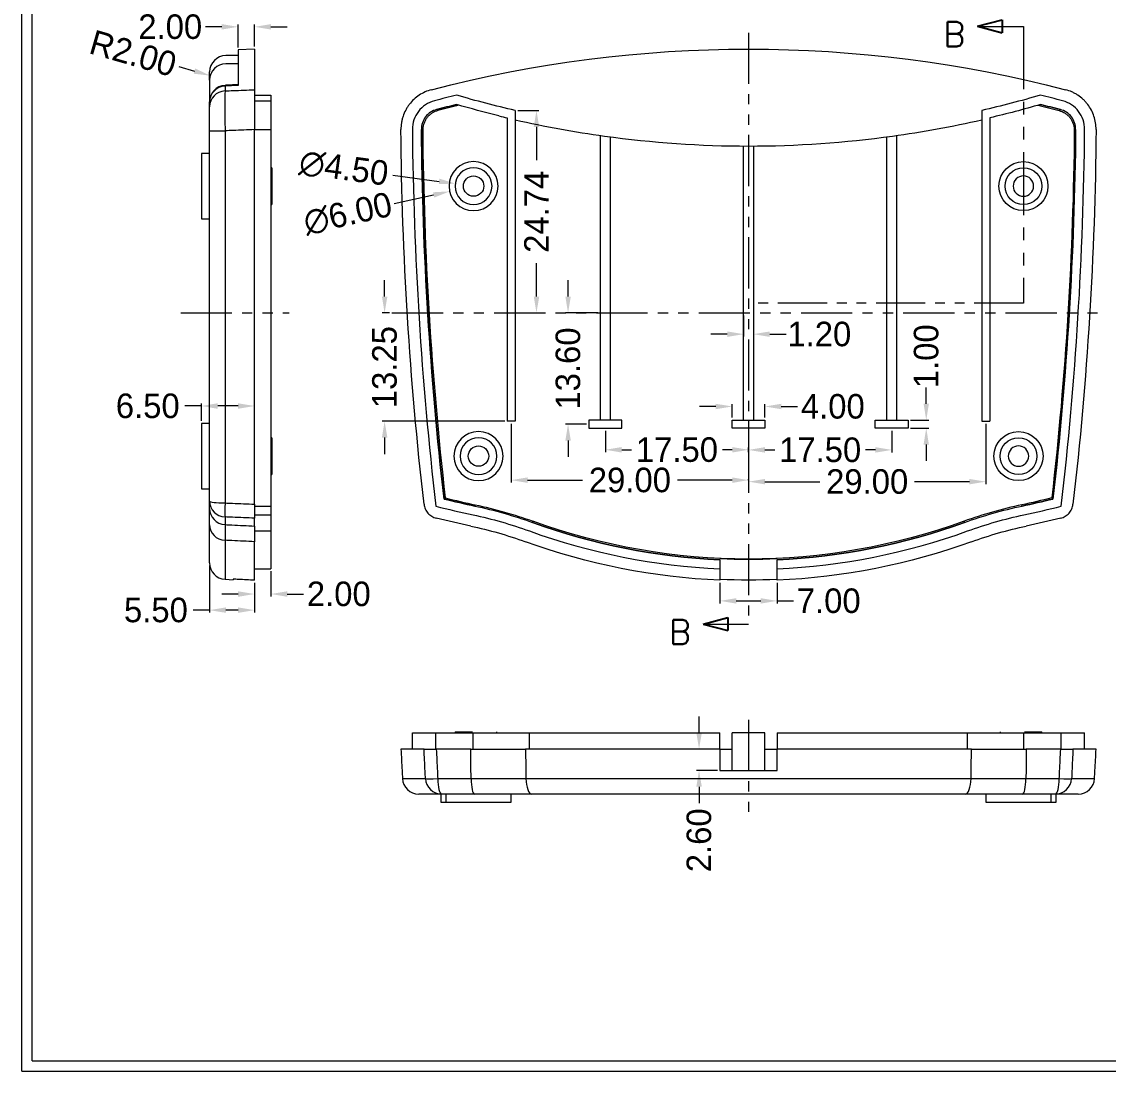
# Model space of a CAD drawing. Extents: x 178 to 733, y 496 to 689.
# Drawn here: x 460.5 to 593.3, y 496.1 to 624.4 of the extents above; entities that cross this region are included whole.
import ezdxf

# ---------------------------------------------------------------- set-up
doc = ezdxf.new("R2010")
doc.units = 0
doc.header["$MEASUREMENT"] = 0
doc.linetypes.add('PHANTOM', pattern=[2.5, 1.25, -0.25, 0.25, -0.25, 0.25, -0.25])
for name, color, linetype in [('3', 7, 'Continuous'), ('4', 7, 'Continuous'), ('TOP', 7, 'Continuous')]:
    doc.layers.add(name, color=color, linetype=linetype)
doc.styles.add('blockfont', font='simplex.shx', dxfattribs={"bigfont": 'bigfont'})
doc.dimstyles.get("Standard").update_dxf_attribs({"dimtxt": 0.18, "dimasz": 0.18, "dimexe": 0.18, "dimexo": 0.0625, "dimgap": 0.09, "dimtad": 0, "dimtih": 1, "dimtoh": 1, "dimdec": 4, "dimzin": 0, "dimdsep": 46, "dimtxsty": 'Standard', "dimcen": 0.09, "dimadec": 0, "dimazin": 0, "dimtfac": 1, "dimtdec": 4, "dimtofl": 0, "dimtmove": 0, "dimatfit": 3, "dimfxl": 0, "dimtolj": 1, "dimtzin": 0, "dimarcsym": 0})

# ---------------------------------------------------------------- blocks, each defined once
blk = doc.blocks.new('ASSORTED_DRAFT3')
at = {"color": 13}
for p, q in [((175.65, 305.82, 175.65), (178.65, 306.63)), ((175.65, 305.82, 175.65), (178.65, 305.02)), ((178.65, 306.63), (178.65, 305.02))]:
    blk.add_line(p, q, dxfattribs=at)
blk = doc.blocks.new('ASSORTED_DRAFT4')
at = {"color": 13}
for p, q in [((209.25, 394.75, 209.25), (212.25, 395.55)), ((209.25, 394.75, 209.25), (212.25, 393.94)), ((212.25, 395.55), (212.25, 393.94))]:
    blk.add_line(p, q, dxfattribs=at)
blk = doc.blocks.new('*D42')
at = {"color": 4, "linetype": 'Continuous', "lineweight": 9}
for p, q in [((531.88, 574.43), (531.88, 571.8)), ((549.38, 574.43), (549.38, 571.8)), ((533.88, 572.1), (535.08, 572.1)), ((547.38, 572.1), (546.18, 572.1))]:
    blk.add_line(p, q, dxfattribs=at)
for points in [[(533.88, 572.43), (533.88, 571.76), (531.88, 572.1)], [(547.38, 572.43), (547.38, 571.76), (549.38, 572.1)]]:
    blk.add_solid(points, dxfattribs=at)
at = {"layer": 'Defpoints', "color": 0, "linetype": 'Continuous', "lineweight": 9}
for p in [(531.88, 574.73), (549.38, 574.73), (549.38, 572.1)]:
    blk.add_point(p, dxfattribs=at)
at = {"color": 3, "linetype": 'Continuous', "lineweight": 9, "insert": (540.63, 572.1), "char_height": 3, "attachment_point": 5}
blk.add_mtext('\\A1;17.50', dxfattribs=at)
blk = doc.blocks.new('*D43')
at = {"color": 4, "linetype": 'Continuous', "lineweight": 9}
for p, q in [((520.38, 575.28), (520.38, 568.09)), ((549.38, 571.5), (549.38, 568.09)), ((522.38, 568.39), (529.08, 568.39)), ((547.38, 568.39), (540.68, 568.39))]:
    blk.add_line(p, q, dxfattribs=at)
for points in [[(522.38, 568.72), (522.38, 568.05), (520.38, 568.39)], [(547.38, 568.72), (547.38, 568.05), (549.38, 568.39)]]:
    blk.add_solid(points, dxfattribs=at)
at = {"layer": 'Defpoints', "color": 0, "linetype": 'Continuous', "lineweight": 9}
for p in [(520.38, 575.58), (549.38, 571.8), (549.38, 568.39)]:
    blk.add_point(p, dxfattribs=at)
at = {"color": 3, "linetype": 'Continuous', "lineweight": 9, "insert": (534.88, 568.39), "char_height": 3, "attachment_point": 5}
blk.add_mtext('\\A1;29.00', dxfattribs=at)
blk = doc.blocks.new('*D44')
at = {"color": 4, "linetype": 'Continuous', "lineweight": 9}
for p, q in [((566.88, 574.43), (566.88, 571.78)), ((549.38, 571.8), (549.38, 572.38)), ((551.38, 572.08), (552.58, 572.08)), ((564.88, 572.08), (563.68, 572.08))]:
    blk.add_line(p, q, dxfattribs=at)
for points in [[(551.38, 572.42), (551.38, 571.75), (549.38, 572.08)], [(564.88, 572.42), (564.88, 571.75), (566.88, 572.08)]]:
    blk.add_solid(points, dxfattribs=at)
at = {"layer": 'Defpoints', "color": 0, "linetype": 'Continuous', "lineweight": 9}
for p in [(566.88, 574.73), (549.38, 571.5), (566.88, 572.08)]:
    blk.add_point(p, dxfattribs=at)
at = {"color": 3, "linetype": 'Continuous', "lineweight": 9, "insert": (558.13, 572.08), "char_height": 3, "attachment_point": 5}
blk.add_mtext('\\A1;17.50', dxfattribs=at)
blk = doc.blocks.new('*D45')
at = {"color": 4, "linetype": 'Continuous', "lineweight": 9}
for p, q in [((578.38, 575.28), (578.38, 567.9)), ((549.38, 568.39), (549.38, 568.5)), ((551.38, 568.2), (558.08, 568.2)), ((576.38, 568.2), (569.68, 568.2))]:
    blk.add_line(p, q, dxfattribs=at)
for points in [[(551.38, 568.53), (551.38, 567.87), (549.38, 568.2)], [(576.38, 568.53), (576.38, 567.87), (578.38, 568.2)]]:
    blk.add_solid(points, dxfattribs=at)
at = {"layer": 'Defpoints', "color": 0, "linetype": 'Continuous', "lineweight": 9}
for p in [(578.38, 575.58), (549.38, 568.09), (578.38, 568.2)]:
    blk.add_point(p, dxfattribs=at)
at = {"color": 3, "linetype": 'Continuous', "lineweight": 9, "insert": (563.88, 568.2), "char_height": 3, "attachment_point": 5}
blk.add_mtext('\\A1;29.00', dxfattribs=at)
blk = doc.blocks.new('*D46')
at = {"color": 4, "linetype": 'Continuous', "lineweight": 9}
for p, q in [((548.78, 588.53), (548.78, 585.93)), ((549.98, 588.53), (549.98, 585.93)), ((546.78, 586.23), (544.78, 586.23)), ((551.98, 586.23), (553.98, 586.23))]:
    blk.add_line(p, q, dxfattribs=at)
for points in [[(546.78, 586.56), (546.78, 585.89), (548.78, 586.23)], [(551.98, 586.56), (551.98, 585.89), (549.98, 586.23)]]:
    blk.add_solid(points, dxfattribs=at)
at = {"layer": 'Defpoints', "color": 0, "linetype": 'Continuous', "lineweight": 9}
for p in [(548.78, 588.83), (549.98, 588.83), (549.98, 586.23)]:
    blk.add_point(p, dxfattribs=at)
at = {"color": 3, "linetype": 'Continuous', "lineweight": 9, "insert": (558.03, 586.23), "char_height": 3, "attachment_point": 5}
blk.add_mtext('\\A1;1.20', dxfattribs=at)
blk = doc.blocks.new('*D47')
at = {"color": 4, "linetype": 'Continuous', "lineweight": 9}
for p, q in [((547.38, 576.03), (547.38, 577.69)), ((551.38, 576.03), (551.38, 577.69)), ((545.38, 577.39), (543.38, 577.39)), ((553.38, 577.39), (555.38, 577.39))]:
    blk.add_line(p, q, dxfattribs=at)
for points in [[(545.38, 577.72), (545.38, 577.06), (547.38, 577.39)], [(553.38, 577.72), (553.38, 577.06), (551.38, 577.39)]]:
    blk.add_solid(points, dxfattribs=at)
at = {"layer": 'Defpoints', "color": 0, "linetype": 'Continuous', "lineweight": 9}
for p in [(551.38, 577.39), (547.38, 575.73), (551.38, 575.73)]:
    blk.add_point(p, dxfattribs=at)
at = {"color": 3, "linetype": 'Continuous', "lineweight": 9, "insert": (559.68, 577.39), "char_height": 3, "attachment_point": 5}
blk.add_mtext('\\A1;4.00', dxfattribs=at)
blk = doc.blocks.new('*D48')
at = {"color": 4, "linetype": 'Continuous', "lineweight": 9}
for p, q in [((545.88, 555.85), (545.88, 553.33)), ((552.88, 555.85), (552.88, 553.33)), ((547.88, 553.63), (550.88, 553.63)), ((552.88, 553.63), (554.88, 553.63))]:
    blk.add_line(p, q, dxfattribs=at)
for points in [[(547.88, 553.96), (547.88, 553.3), (545.88, 553.63)], [(550.88, 553.96), (550.88, 553.3), (552.88, 553.63)]]:
    blk.add_solid(points, dxfattribs=at)
at = {"layer": 'Defpoints', "color": 0, "linetype": 'Continuous', "lineweight": 9}
for p in [(545.88, 556.15), (552.88, 556.15), (552.88, 553.63)]:
    blk.add_point(p, dxfattribs=at)
at = {"color": 3, "linetype": 'Continuous', "lineweight": 9, "insert": (559.18, 553.63), "char_height": 3, "attachment_point": 5}
blk.add_mtext('\\A1;7.00', dxfattribs=at)
blk = doc.blocks.new('*D49')
at = {"color": 4, "linetype": 'Continuous', "lineweight": 9}
for p, q in [((504.9, 590.83), (504.9, 592.83)), ((505.49, 588.83), (504.6, 588.83)), ((519.58, 575.58), (504.6, 575.58)), ((504.9, 573.58), (504.9, 571.58))]:
    blk.add_line(p, q, dxfattribs=at)
for points in [[(504.57, 590.83), (505.24, 590.83), (504.9, 588.83)], [(504.57, 573.58), (505.24, 573.58), (504.9, 575.58)]]:
    blk.add_solid(points, dxfattribs=at)
at = {"layer": 'Defpoints', "color": 0, "linetype": 'Continuous', "lineweight": 9}
for p in [(505.79, 588.83), (504.9, 575.58), (519.88, 575.58)]:
    blk.add_point(p, dxfattribs=at)
at = {"color": 3, "linetype": 'Continuous', "lineweight": 9, "insert": (504.9, 582.2), "char_height": 3, "attachment_point": 5, "rotation": 90}
blk.add_mtext('\\A1;13.25', dxfattribs=at)
blk = doc.blocks.new('*D50')
at = {"color": 4, "linetype": 'Continuous', "lineweight": 9}
for p, q in [((527.32, 590.83), (527.32, 592.83)), ((530.98, 588.83), (527.02, 588.83)), ((529.58, 575.23), (527.02, 575.23)), ((527.32, 573.23), (527.32, 571.23))]:
    blk.add_line(p, q, dxfattribs=at)
for points in [[(526.99, 590.83), (527.66, 590.83), (527.32, 588.83)], [(526.99, 573.23), (527.66, 573.23), (527.32, 575.23)]]:
    blk.add_solid(points, dxfattribs=at)
at = {"layer": 'Defpoints', "color": 0, "linetype": 'Continuous', "lineweight": 9}
for p in [(531.28, 588.83), (527.32, 575.23), (529.88, 575.23)]:
    blk.add_point(p, dxfattribs=at)
at = {"color": 3, "linetype": 'Continuous', "lineweight": 9, "insert": (527.32, 582.03), "char_height": 3, "attachment_point": 5, "rotation": 90}
blk.add_mtext('\\A1;13.60', dxfattribs=at)
blk = doc.blocks.new('*D51')
at = {"color": 4, "linetype": 'Continuous', "lineweight": 9}
for p, q in [((521.18, 613.56), (523.76, 613.56)), ((523.46, 611.56), (523.46, 607.49)), ((523.46, 590.83), (523.46, 594.89)), ((521.18, 588.83), (523.76, 588.83))]:
    blk.add_line(p, q, dxfattribs=at)
for points in [[(523.13, 611.56), (523.8, 611.56), (523.46, 613.56)], [(523.13, 590.83), (523.8, 590.83), (523.46, 588.83)]]:
    blk.add_solid(points, dxfattribs=at)
at = {"layer": 'Defpoints', "color": 0, "linetype": 'Continuous', "lineweight": 9}
for p in [(520.88, 613.56), (520.88, 588.83), (523.46, 588.83)]:
    blk.add_point(p, dxfattribs=at)
at = {"color": 3, "linetype": 'Continuous', "lineweight": 9, "insert": (523.46, 601.19), "char_height": 3, "attachment_point": 5, "rotation": 90}
blk.add_mtext('\\A1;24.74', dxfattribs=at)
blk = doc.blocks.new('*D52')
at = {"color": 4, "linetype": 'Continuous', "lineweight": 9}
for p, q in [((571.1, 577.73), (571.1, 579.73)), ((569.18, 575.73), (571.4, 575.73)), ((569.18, 574.73), (571.4, 574.73)), ((571.1, 572.73), (571.1, 570.73))]:
    blk.add_line(p, q, dxfattribs=at)
for points in [[(570.77, 577.73), (571.43, 577.73), (571.1, 575.73)], [(570.77, 572.73), (571.43, 572.73), (571.1, 574.73)]]:
    blk.add_solid(points, dxfattribs=at)
at = {"layer": 'Defpoints', "color": 0, "linetype": 'Continuous', "lineweight": 9}
for p in [(568.88, 575.73), (571.1, 575.73), (568.88, 574.73)]:
    blk.add_point(p, dxfattribs=at)
at = {"color": 3, "linetype": 'Continuous', "lineweight": 9, "insert": (571.1, 583.53), "char_height": 3, "attachment_point": 5, "rotation": 90}
blk.add_mtext('\\A1;1.00', dxfattribs=at)
blk = doc.blocks.new('*D53')
at = {"color": 4, "linetype": 'Continuous', "lineweight": 9}
blk.add_line((506.07, 602.19), (510.89, 603.25), dxfattribs=at)
blk.add_solid([(510.82, 603.57), (510.96, 602.92), (512.85, 603.68)], dxfattribs=at)
at = {"layer": 'Defpoints', "color": 0, "linetype": 'Continuous', "lineweight": 9}
for p in [(518.71, 604.97), (512.85, 603.68)]:
    blk.add_point(p, dxfattribs=at)
at = {"color": 3, "linetype": 'Continuous', "lineweight": 9, "insert": (500.4, 600.94), "char_height": 3, "attachment_point": 5, "rotation": 12.4348}
blk.add_mtext('\\A1;∅6.00', dxfattribs=at)
blk = doc.blocks.new('*D54')
at = {"color": 4, "linetype": 'Continuous', "lineweight": 9}
blk.add_line((505.9, 605.67), (511.56, 604.9), dxfattribs=at)
blk.add_solid([(511.61, 605.23), (511.52, 604.57), (513.55, 604.63)], dxfattribs=at)
at = {"layer": 'Defpoints', "color": 0, "linetype": 'Continuous', "lineweight": 9}
for p in [(513.55, 604.63), (518.01, 604.02)]:
    blk.add_point(p, dxfattribs=at)
at = {"color": 3, "linetype": 'Continuous', "lineweight": 9, "insert": (499.91, 606.49), "char_height": 3, "attachment_point": 5, "rotation": 352.24}
blk.add_mtext('\\A1;∅4.50', dxfattribs=at)
blk = doc.blocks.new('*D56')
at = {"color": 4, "linetype": 'Continuous', "lineweight": 9}
for p, q in [((485, 623.79), (483, 623.79)), ((487, 621.27), (487, 624.09)), ((489, 621.38), (489, 624.09)), ((491, 623.79), (493, 623.79))]:
    blk.add_line(p, q, dxfattribs=at)
for points in [[(485, 624.12), (485, 623.46), (487, 623.79)], [(491, 624.12), (491, 623.46), (489, 623.79)]]:
    blk.add_solid(points, dxfattribs=at)
at = {"layer": 'Defpoints', "color": 0, "linetype": 'Continuous', "lineweight": 9}
for p in [(487, 623.79), (487, 620.97), (489, 621.08)]:
    blk.add_point(p, dxfattribs=at)
at = {"color": 3, "linetype": 'Continuous', "lineweight": 9, "insert": (478.7, 623.79), "char_height": 3, "attachment_point": 5}
blk.add_mtext('\\A1;2.00', dxfattribs=at)
blk = doc.blocks.new('*D57')
at = {"color": 4, "linetype": 'Continuous', "lineweight": 9}
blk.add_line((479.74, 618.93), (481.66, 618.38), dxfattribs=at)
blk.add_solid([(481.75, 618.7), (481.57, 618.06), (483.58, 617.83)], dxfattribs=at)
at = {"layer": 'Defpoints', "color": 0, "linetype": 'Continuous', "lineweight": 9}
for p in [(483.58, 617.83), (485.5, 617.28)]:
    blk.add_point(p, dxfattribs=at)
at = {"color": 3, "linetype": 'Continuous', "lineweight": 9, "insert": (474.16, 620.54), "char_height": 3, "attachment_point": 5, "rotation": 343.9535}
blk.add_mtext('\\A1;R2.00', dxfattribs=at)
blk = doc.blocks.new('*D58')
at = {"color": 4, "linetype": 'Continuous', "lineweight": 9}
for p, q in [((491, 557.25), (491, 554.17)), ((489, 555.85), (489, 554.17)), ((487, 554.47), (485, 554.47)), ((493, 554.47), (495, 554.47))]:
    blk.add_line(p, q, dxfattribs=at)
for points in [[(487, 554.8), (487, 554.13), (489, 554.47)], [(493, 554.8), (493, 554.13), (491, 554.47)]]:
    blk.add_solid(points, dxfattribs=at)
at = {"layer": 'Defpoints', "color": 0, "linetype": 'Continuous', "lineweight": 9}
for p in [(491, 557.55), (489, 556.15), (491, 554.47)]:
    blk.add_point(p, dxfattribs=at)
at = {"color": 3, "linetype": 'Continuous', "lineweight": 9, "insert": (499.3, 554.47), "char_height": 3, "attachment_point": 5}
blk.add_mtext('\\A1;2.00', dxfattribs=at)
blk = doc.blocks.new('*D59')
at = {"color": 4, "linetype": 'Continuous', "lineweight": 9}
for p, q in [((483.5, 557.96), (483.5, 552.2)), ((489, 555.85), (489, 552.2)), ((483.5, 552.5), (481.5, 552.5)), ((487, 552.5), (485.5, 552.5))]:
    blk.add_line(p, q, dxfattribs=at)
for points in [[(485.5, 552.83), (485.5, 552.17), (483.5, 552.5)], [(487, 552.83), (487, 552.17), (489, 552.5)]]:
    blk.add_solid(points, dxfattribs=at)
at = {"layer": 'Defpoints', "color": 0, "linetype": 'Continuous', "lineweight": 9}
for p in [(483.5, 558.26), (489, 556.15), (483.5, 552.5)]:
    blk.add_point(p, dxfattribs=at)
at = {"color": 3, "linetype": 'Continuous', "lineweight": 9, "insert": (476.95, 552.5), "char_height": 3, "attachment_point": 5}
blk.add_mtext('\\A1;5.50', dxfattribs=at)
blk = doc.blocks.new('*D60')
at = {"color": 4, "linetype": 'Continuous', "lineweight": 9}
for p, q in [((482.5, 575.63), (482.5, 577.75)), ((489, 575.63), (489, 577.75)), ((482.5, 577.45), (480.5, 577.45)), ((487, 577.45), (484.5, 577.45))]:
    blk.add_line(p, q, dxfattribs=at)
for points in [[(484.5, 577.78), (484.5, 577.11), (482.5, 577.45)], [(487, 577.78), (487, 577.11), (489, 577.45)]]:
    blk.add_solid(points, dxfattribs=at)
at = {"layer": 'Defpoints', "color": 0, "linetype": 'Continuous', "lineweight": 9}
for p in [(482.5, 577.45), (482.5, 575.33), (489, 575.33)]:
    blk.add_point(p, dxfattribs=at)
at = {"color": 3, "linetype": 'Continuous', "lineweight": 9, "insert": (475.95, 577.45), "char_height": 3, "attachment_point": 5}
blk.add_mtext('\\A1;6.50', dxfattribs=at)
blk = doc.blocks.new('*D61')
at = {"color": 4, "linetype": 'Continuous', "lineweight": 9}
for p, q in [((543.33, 537.52), (543.33, 539.52)), ((545.58, 535.52), (543.03, 535.52)), ((545.58, 532.92), (543.03, 532.92)), ((543.33, 530.92), (543.33, 528.92))]:
    blk.add_line(p, q, dxfattribs=at)
for points in [[(543, 537.52), (543.67, 537.52), (543.33, 535.52)], [(543, 530.92), (543.67, 530.92), (543.33, 532.92)]]:
    blk.add_solid(points, dxfattribs=at)
at = {"layer": 'Defpoints', "color": 0, "linetype": 'Continuous', "lineweight": 9}
for p in [(545.88, 535.52), (543.33, 532.92), (545.88, 532.92)]:
    blk.add_point(p, dxfattribs=at)
at = {"color": 3, "linetype": 'Continuous', "lineweight": 9, "insert": (543.33, 524.37), "char_height": 3, "attachment_point": 5, "rotation": 90}
blk.add_mtext('\\A1;2.60', dxfattribs=at)

msp = doc.modelspace()

# ---------------------------------------------------------------- linework, layer by layer
at = {"color": 7, "linetype": 'Continuous', "lineweight": 9}
for p, q in [((460.548, 496.141), (460.548, 688.597)), ((461.844, 497.437), (461.844, 687.301)), ((461.844, 497.437), (731.412, 497.437)), ((460.548, 496.141), (732.708, 496.141))]:
    msp.add_line(p, q, dxfattribs=at)
at = {"layer": '3', "color": 1, "linetype": 'PHANTOM', "lineweight": 9, "ltscale": 5}
for p, q in [((549.376, 623.076), (549.376, 550.799)), ((479.976, 588.826), (493.216, 588.826)), ((505.794, 588.826), (592.958, 588.826)), ((549.376, 539.086), (549.376, 527.396))]:
    msp.add_line(p, q, dxfattribs=at)
at = {"layer": '4', "color": 1, "linetype": 'Continuous', "lineweight": 9}
for p, q in [((577.361, 623.851), (582.976, 623.851)), ((543.849, 550.799), (549.376, 550.799))]:
    msp.add_line(p, q, dxfattribs=at)
at = {"layer": '4', "color": 1, "linetype": 'PHANTOM', "lineweight": 9, "ltscale": 6.15}
msp.add_line((582.976, 623.851), (582.976, 590.026), dxfattribs=at)
at = {"layer": '4', "color": 7, "linetype": 'Continuous', "lineweight": 9}
for p, q in [((487.004, 620.276), (485.504, 620.276)), ((489.004, 621.076), (487.004, 620.971)), ((487.004, 620.971), (487.004, 616.637)), ((489.004, 621.076), (489.004, 616.105)), ((487.004, 619.276), (485.504, 619.276)), ((483.504, 617.276), (483.504, 618.276)), ((483.504, 617.276), (483.504, 614.688)), ((485.399, 616.55), (485.399, 615.96)), ((489.004, 615.436), (491.004, 615.436)), ((491.004, 615.436), (491.004, 614.75)), ((483.504, 614.027), (483.504, 614.609)), ((489.004, 614.75), (491.004, 614.75)), ((520.876, 613.564), (520.876, 575.576)), ((577.876, 613.564), (577.876, 575.576)), ((519.876, 612.665), (519.876, 575.576)), ((578.876, 612.665), (578.876, 575.576)), ((483.504, 565.825), (483.504, 611.1)), ((485.399, 611.082), (485.399, 565.598)), ((489.004, 611.241), (491.004, 611.241)), ((489.004, 565.445), (489.004, 611.229)), ((491.004, 611.241), (491.004, 565.194)), ((531.276, 575.726), (531.276, 610.522)), ((532.476, 610.355), (532.476, 575.726)), ((566.276, 575.726), (566.276, 610.355)), ((567.476, 610.522), (567.476, 575.726)), ((482.504, 608.326), (482.504, 604.326)), ((483.504, 608.326), (482.504, 608.326)), ((548.776, 575.726), (548.776, 609.224)), ((549.976, 609.224), (549.976, 575.726)), ((491.104, 606.576), (491.004, 606.576)), ((491.104, 606.576), (491.104, 604.326)), ((482.504, 604.326), (482.504, 600.326)), ((491.104, 604.326), (491.104, 602.076)), ((491.004, 602.076), (491.104, 602.076)), ((482.504, 600.326), (483.504, 600.326)), ((482.504, 575.326), (482.504, 571.326)), ((483.504, 575.326), (482.504, 575.326)), ((520.876, 575.576), (519.876, 575.576)), ((533.876, 575.726), (529.876, 575.726)), ((529.876, 575.726), (529.876, 574.726)), ((533.876, 574.726), (533.876, 575.726)), ((547.376, 575.726), (551.376, 575.726)), ((547.376, 574.726), (547.376, 575.726)), ((551.376, 575.726), (551.376, 574.726)), ((564.876, 574.726), (564.876, 575.726)), ((564.876, 575.726), (568.876, 575.726)), ((568.876, 575.726), (568.876, 574.726)), ((577.876, 575.576), (578.876, 575.576)), ((529.876, 574.726), (533.876, 574.726)), ((551.376, 574.726), (547.376, 574.726)), ((568.876, 574.726), (564.876, 574.726)), ((491.104, 573.576), (491.004, 573.576)), ((491.104, 573.576), (491.104, 571.326)), ((482.504, 571.326), (482.504, 567.326)), ((491.104, 571.326), (491.104, 569.076)), ((491.004, 569.076), (491.104, 569.076)), ((482.504, 567.326), (483.504, 567.326)), ((483.504, 564.909), (483.504, 565.825)), ((489.004, 565.194), (491.004, 565.194)), ((491.004, 565.194), (491.004, 564.142)), ((485.399, 563.886), (485.399, 562.955)), ((489.004, 564.142), (491.004, 564.142)), ((489.004, 562.772), (489.004, 563.735)), ((483.504, 558.262), (483.504, 562.919)), ((489.004, 562.177), (491.004, 562.177)), ((491.004, 562.177), (491.004, 557.554)), ((485.399, 561.041), (485.399, 556.265)), ((489.004, 556.152), (489.004, 560.861)), ((545.876, 558.658), (545.876, 557.554)), ((552.876, 557.554), (552.876, 558.658)), ((489.004, 557.554), (491.004, 557.554)), ((545.876, 557.554), (545.876, 556.152)), ((552.876, 556.152), (552.876, 557.554)), ((485.399, 556.265), (486.404, 556.212)), ((486.404, 556.289), (486.404, 556.212)), ((508.293, 535.52), (508.293, 537.52)), ((508.293, 537.52), (511.155, 537.52)), ((511.155, 535.52), (511.155, 537.52)), ((511.155, 537.52), (515.709, 537.52)), ((513.526, 537.62), (514.126, 537.62)), ((513.526, 537.62), (513.526, 537.52)), ((514.126, 537.62), (515.639, 537.62)), ((514.126, 537.62), (514.126, 537.52)), ((515.709, 535.52), (515.709, 537.52)), ((518.626, 537.52), (518.626, 537.62)), ((522.6, 535.52), (522.6, 537.52)), ((522.6, 537.52), (545.876, 537.52)), ((545.876, 535.52), (545.876, 537.52)), ((547.376, 532.92), (547.376, 537.52)), ((551.376, 537.52), (547.376, 537.52)), ((551.376, 532.92), (551.376, 537.52)), ((552.876, 537.52), (576.151, 537.52)), ((552.876, 537.52), (552.876, 535.52)), ((576.151, 535.52), (576.151, 537.52)), ((580.126, 537.62), (580.126, 537.52)), ((583.043, 535.52), (583.043, 537.52)), ((583.043, 537.52), (587.597, 537.52)), ((583.109, 537.62), (584.626, 537.62)), ((584.626, 537.52), (584.626, 537.62)), ((584.626, 537.62), (585.226, 537.62)), ((585.226, 537.52), (585.226, 537.62)), ((587.597, 535.52), (587.597, 537.52)), ((587.597, 537.52), (590.459, 537.52)), ((590.459, 535.52), (590.459, 537.52)), ((509.716, 535.52), (506.893, 535.52)), ((515.42, 535.52), (511.22, 535.52)), ((545.876, 535.52), (522.123, 535.52)), ((545.876, 535.52), (547.376, 535.52)), ((551.376, 535.52), (552.876, 535.52)), ((576.628, 535.52), (552.876, 535.52)), ((587.531, 535.52), (583.332, 535.52)), ((591.859, 535.52), (589.035, 535.52)), ((545.876, 532.92), (552.876, 532.92)), ((507.083, 531.915), (509.889, 531.915)), ((511.395, 531.915), (515.468, 531.915)), ((522.18, 531.915), (576.572, 531.915)), ((583.283, 531.915), (587.356, 531.915)), ((588.863, 531.915), (591.669, 531.915)), ((511.873, 530.02), (509.08, 530.02)), ((511.776, 530.02), (511.776, 529.02)), ((515.88, 530.02), (511.873, 530.02)), ((512.376, 530.02), (512.376, 529.02)), ((520.376, 529.02), (520.376, 530.02)), ((575.891, 530.02), (522.861, 530.02)), ((578.376, 530.02), (578.376, 529.02)), ((586.878, 530.02), (582.871, 530.02)), ((586.376, 529.02), (586.376, 530.02)), ((589.671, 530.02), (586.878, 530.02)), ((586.976, 529.02), (586.976, 530.02)), ((511.776, 529.02), (512.376, 529.02)), ((512.376, 529.02), (520.376, 529.02)), ((578.376, 529.02), (586.376, 529.02)), ((586.376, 529.02), (586.976, 529.02))]:
    msp.add_line(p, q, dxfattribs=at)
at = {"layer": '4', "color": 1, "linetype": 'PHANTOM', "lineweight": 9, "ltscale": 4.8}
msp.add_line((582.976, 590.026), (549.376, 590.026), dxfattribs=at)
at = {"layer": '4', "color": 7, "linetype": 'Continuous', "lineweight": 9, "extrusion": (0, 0, -1)}
for centre, radius in [((-515.776, 604.326), 3), ((-515.776, 604.326), 2.25), ((-582.976, 604.326), 1.25), ((-516.376, 571.326), 3), ((-516.376, 571.326), 2.25), ((-582.376, 571.326), 1.25)]:
    msp.add_circle(centre, radius, dxfattribs=at)
at = {"layer": '4', "color": 7, "linetype": 'Continuous', "lineweight": 9}
for centre, radius in [((582.976, 604.326), 3), ((515.776, 604.326), 1.25), ((582.976, 604.326), 2.25), ((582.376, 571.326), 3), ((516.376, 571.326), 1.25), ((582.376, 571.326), 2.25)]:
    msp.add_circle(centre, radius, dxfattribs=at)
at = {"layer": '4', "color": 7, "linetype": 'Continuous', "lineweight": 9, "extrusion": (0, 0, -1)}
for centre, radius, start, end in [((-549.376, 467.555), 153.521, 75.37976, 104.62024), ((-549.376, 737.345), 127.019, 282.96618, 286.30719), ((-549.376, 737.345), 127.019, 253.69281, 257.03382), ((-549.376, 467.555), 151.017, 75.38183, 76.32946), ((-549.376, 737.345), 128.122, 283.7717, 286.17509), ((-549.376, 737.345), 128.122, 253.82491, 256.68829), ((-549.376, 467.555), 150.86, 103.566, 104.57083), ((-549.376, 467.555), 151.017, 103.67054, 104.61817), ((-941.876, 615.076), 435, 353.44872, 359.49334), ((-941.876, 615.076), 432.497, 353.49533, 359.49263), ((-156.876, 615.076), 432.339, 180.52372, 186.49014), ((-156.876, 615.076), 432.497, 180.50737, 186.50467), ((-156.876, 615.076), 435, 180.50666, 186.55128), ((-540.913, 683.621), 121.005, 281.91163, 283.74431), ((-557.839, 683.621), 120.848, 256.30764, 258.09201), ((-557.839, 683.621), 121.005, 256.25569, 258.08837), ((-540.913, 683.621), 123.508, 281.91179, 283.91068), ((-549.376, 636.076), 77.497, 272.58855, 289.91702), ((-549.376, 636.076), 77.339, 250.07812, 289.92188), ((-549.376, 636.076), 77.497, 250.08298, 267.41145), ((-557.839, 683.621), 123.508, 256.08932, 258.08821), ((-549.376, 636.076), 80, 272.50749, 289.91681), ((-549.376, 636.076), 80, 250.08319, 267.49251)]:
    msp.add_arc(centre, radius, start, end, dxfattribs=at)
at = {"layer": '4', "color": 7, "linetype": 'Continuous', "lineweight": 9}
for centre, radius, start, end in [((485.504, 618.276), 2, 90, 180), ((485.504, 617.276), 2, 90, 180), ((549.376, 467.555), 152.121, 103.55944, 104.62024), ((549.376, 467.555), 152.121, 75.37976, 76.44056), ((549.376, 467.555), 151.018, 103.67063, 104.62024), ((549.376, 467.555), 150.86, 103.566, 104.57083), ((549.376, 467.555), 151.018, 75.37976, 76.32937), ((549.376, 737.345), 128.122, 256.2283, 256.68829), ((549.376, 737.345), 128.122, 257.1474, 262.10439), ((549.376, 737.345), 128.122, 277.89561, 282.8526), ((941.876, 615.076), 433.6, 180.50666, 186.60598), ((941.876, 615.076), 432.497, 180.50666, 186.50468), ((941.876, 615.076), 432.339, 180.52372, 186.49014), ((156.876, 615.076), 432.497, 353.49532, 359.49334), ((156.876, 615.076), 433.6, 353.39402, 359.49334), ((549.376, 737.345), 128.122, 262.10439, 270), ((549.376, 737.345), 128.122, 270, 277.89561), ((540.913, 683.621), 121.005, 256.25564, 258.08821), ((540.913, 683.621), 120.848, 256.30764, 258.09201), ((557.839, 683.621), 121.005, 281.91179, 283.74436), ((540.913, 683.621), 122.108, 255.89474, 258.08821), ((557.839, 683.621), 122.108, 281.91179, 284.10526), ((549.376, 636.076), 77.497, 250.08319, 267.41146), ((549.376, 636.076), 77.497, 272.58854, 289.91681), ((549.376, 636.076), 78.6, 250.08319, 267.44782), ((549.376, 636.076), 78.6, 272.55218, 289.91681), ((485.504, 558.262), 2, 180, 267), ((549.376, 636.076), 77.36, 267.40689, 272.59311), ((549.376, 636.076), 79.864, 267.48823, 272.51177)]:
    msp.add_arc(centre, radius, start, end, dxfattribs=at)
for centre, major_axis, ratio, start_param, end_param in [((485.504, 614.638), (2, 0), 0.9999997, 1.6267612, 3.141627), ((485.504, 614.609), (-2, 0), 0.9717176, 4.7647489, 6.2831853), ((485.504, 614.027), (-2, 0), 0.9678703, 4.7647489, 6.2831853), ((485.504, 611.1), (-2, 0), 0.0091856, 0, 1.5184364), ((485.504, 565.825), (-2, 0), 0.1137913, 0, 1.5184364), ((485.504, 565.825), (-2, 0), 0.970931, 0, 1.5184364), ((485.504, 564.909), (-2, 0), 0.9784823, 0, 1.5184364), ((485.504, 565.825), (-0.084, -1.998), 0.0478239, 4.8283881, 6.0415349), ((485.504, 562.919), (2, 0), 0.9401535, 3.1415927, 4.6600291), ((509.08, 532.02), (0, -2), 0.9999578, 4.7647489, 6.2831853), ((511.873, 532.02), (1.998, 0.096), 0.0420774, 3.2555754, 4.4687222), ((511.873, 532.02), (0, -2), 0.9935047, 4.7647489, 6.2831853), ((511.873, 532.02), (0, -2), 0.2393596, 4.7647489, 6.2831853), ((515.88, 532.02), (0, -2), 0.2063308, 4.7647489, 6.2831853), ((522.861, 532.02), (0, 2), 0.3407512, 1.6231562, 3.1415927), ((575.891, 532.02), (0, 2), 0.3407512, 3.1415927, 4.6600291), ((582.871, 532.02), (0, 2), 0.2063308, 3.1415927, 4.6600291), ((586.878, 532.02), (0, 2), 0.2393596, 3.1415927, 4.6600291), ((586.878, 532.02), (0, 2), 0.9935047, 3.1415927, 4.6600291), ((586.878, 532.02), (1.998, -0.096), 0.0420774, 4.9560558, 6.1692026), ((589.671, 532.02), (0, 2), 0.9999578, 3.1415927, 4.6600291)]:
    msp.add_ellipse(centre, major_axis=major_axis, ratio=ratio, start_param=start_param, end_param=end_param, dxfattribs=at)
for points, degree in [([(487.003, 616.722), (485.395, 616.635)], 1), ([(485.395, 616.633), (485.397, 616.639), (485.397, 616.607), (485.399, 616.55)], 3), ([(487.004, 616.637), (486.469, 616.608), (485.934, 616.579), (485.399, 616.55)], 3), ([(512.307, 566.207), (512.259, 566.165), (512.211, 566.123), (512.163, 566.081)], 3), ([(586.444, 566.207), (586.492, 566.165), (586.54, 566.123), (586.588, 566.081)], 3), ([(483.504, 562.919), (483.504, 563.745), (483.504, 564.409), (483.504, 564.909)], 3), ([(489.004, 565.445), (489.004, 564.636), (489.004, 563.931), (489.004, 563.735)], 3), ([(515.937, 565.221), (518.33, 564.716), (520.677, 564.047), (522.976, 563.214)], 3), ([(515.977, 565.374), (518.373, 564.868), (520.721, 564.199), (523.023, 563.364)], 3), ([(582.775, 565.374), (580.379, 564.868), (578.03, 564.199), (575.728, 563.364)], 3), ([(575.775, 563.214), (578.075, 564.047), (580.422, 564.716), (582.815, 565.221)], 3), ([(491.004, 564.142), (491.004, 563.648), (491.004, 562.993), (491.004, 562.177)], 3), ([(515.709, 564.142), (518.052, 563.648), (520.349, 562.993), (522.6, 562.177)], 3), ([(576.151, 562.177), (578.402, 562.993), (580.7, 563.648), (583.043, 564.142)], 3), ([(489.004, 562.772), (489.004, 562.291), (489.004, 561.654), (489.004, 560.861)], 3), ([(515.42, 562.772), (517.699, 562.291), (519.934, 561.654), (522.123, 560.861)], 3), ([(576.628, 560.861), (578.818, 561.654), (581.053, 562.291), (583.332, 562.772)], 3), ([(515.709, 537.52), (518.052, 537.52), (520.349, 537.52), (522.6, 537.52)], 3), ([(576.151, 537.52), (578.402, 537.52), (580.7, 537.52), (583.043, 537.52)], 3), ([(509.716, 535.52), (509.809, 535.52), (510.429, 535.52), (511.22, 535.52)], 3), ([(515.42, 535.52), (517.699, 535.52), (519.934, 535.52), (522.123, 535.52)], 3), ([(576.628, 535.52), (578.818, 535.52), (581.053, 535.52), (583.332, 535.52)], 3), ([(587.531, 535.52), (588.322, 535.52), (588.942, 535.52), (589.035, 535.52)], 3), ([(522.861, 530.02), (520.58, 530.02), (518.254, 530.02), (515.88, 530.02)], 3), ([(582.871, 530.02), (580.498, 530.02), (578.171, 530.02), (575.891, 530.02)], 3)]:
    msp.add_open_spline(points, degree=degree, dxfattribs=at)
for points, knots in [([(485.399, 615.96), (485.381, 615.679), (485.371, 615.044), (485.371, 613.28), (485.381, 612.195), (485.399, 611.082)], [0, 0, 0, 0, 0.5, 0.5, 1, 1, 1, 1]), ([(485.399, 615.96), (485.735, 615.974), (486.07, 615.987), (486.405, 616.001), (487.271, 616.035), (488.138, 616.07), (489.004, 616.105)], [0, 0, 0, 0, 0.2790678, 0.2790678, 0.2790678, 1, 1, 1, 1]), ([(489.004, 616.105), (489.004, 615.824), (489.004, 615.191), (489.004, 613.429), (489.004, 612.341), (489.004, 611.229)], [0, 0, 0, 0, 0.5, 0.5, 1, 1, 1, 1]), ([(510.625, 616.105), (510.356, 616.034), (509.837, 615.851), (509.355, 615.587), (508.892, 615.279), (508.676, 615.108), (508.275, 614.734), (508.09, 614.53), (507.837, 614.2), (507.757, 614.086), (507.609, 613.854), (507.539, 613.736), (507.347, 613.372), (507.238, 613.12), (507.106, 612.726), (507.068, 612.592), (507.002, 612.324), (506.975, 612.189), (506.911, 611.782), (506.89, 611.507), (506.893, 611.229)], [0, 0, 0, 0, 0.125, 0.25, 0.25, 0.375, 0.375, 0.5, 0.5, 0.5625, 0.5625, 0.625, 0.625, 0.75, 0.75, 0.8125, 0.8125, 0.875, 0.875, 1, 1, 1, 1]), ([(591.859, 611.229), (591.861, 611.507), (591.82, 612.056), (591.69, 612.59), (591.515, 613.118), (591.406, 613.371), (591.149, 613.855), (591.001, 614.087), (590.748, 614.418), (590.659, 614.524), (590.474, 614.728), (590.377, 614.826), (590.077, 615.107), (589.862, 615.278), (589.515, 615.508), (589.396, 615.58), (589.154, 615.713), (589.031, 615.775), (588.655, 615.943), (588.395, 616.034), (588.126, 616.105)], [0, 0, 0, 0, 0.125, 0.25, 0.25, 0.375, 0.375, 0.5, 0.5, 0.5625, 0.5625, 0.625, 0.625, 0.75, 0.75, 0.8125, 0.8125, 0.875, 0.875, 1, 1, 1, 1]), ([(483.504, 611.1), (483.504, 611.768), (483.504, 612.419), (483.504, 613.478), (483.504, 613.859), (483.504, 614.027)], [0, 0, 0, 0, 0.5, 0.5, 1, 1, 1, 1]), ([(491.004, 614.75), (491.004, 614.548), (491.004, 614.082), (491.004, 612.831), (491.004, 612.042), (491.004, 611.241)], [0, 0, 0, 0, 0.5, 0.5, 1, 1, 1, 1]), ([(510.979, 614.75), (510.204, 614.548), (509.511, 614.082), (508.553, 612.831), (508.286, 612.042), (508.293, 611.241)], [0, 0, 0, 0, 0.5, 0.5, 1, 1, 1, 1]), ([(511.257, 613.682), (510.992, 613.613), (510.736, 613.497), (510.275, 613.191), (510.071, 613), (509.744, 612.572), (509.614, 612.326), (509.438, 611.803), (509.394, 611.526), (509.396, 611.251)], [0, 0, 0, 0, 0.25, 0.25, 0.5, 0.5, 0.75, 0.75, 1, 1, 1, 1]), ([(511.423, 613.563), (511.153, 613.493), (510.903, 613.381), (510.555, 613.151), (510.447, 613.065), (510.246, 612.878), (510.154, 612.776), (509.985, 612.555), (509.91, 612.439), (509.781, 612.196), (509.727, 612.07), (509.661, 611.873), (509.642, 611.806), (509.609, 611.672), (509.596, 611.604), (509.564, 611.4), (509.553, 611.263), (509.555, 611.124)], [0, 0, 0, 0, 0.25, 0.25, 0.375, 0.375, 0.5, 0.5, 0.625, 0.625, 0.75, 0.75, 0.8125, 0.8125, 0.875, 0.875, 1, 1, 1, 1]), ([(511.423, 613.563), (511.413, 613.57), (511.404, 613.577), (511.394, 613.584), (511.351, 613.617), (511.307, 613.651), (511.263, 613.684)], [0, 0, 0, 0, 0.1773717, 0.1773717, 0.1773717, 1, 1, 1, 1]), ([(587.489, 613.684), (587.445, 613.651), (587.401, 613.617), (587.357, 613.584), (587.348, 613.577), (587.338, 613.57), (587.329, 613.563)], [0, 0, 0, 0, 0.8226283, 0.8226283, 0.8226283, 1, 1, 1, 1]), ([(587.329, 613.563), (587.598, 613.493), (587.849, 613.381), (588.196, 613.151), (588.305, 613.065), (588.505, 612.878), (588.598, 612.776), (588.767, 612.555), (588.841, 612.439), (588.97, 612.196), (589.024, 612.07), (589.09, 611.873), (589.11, 611.806), (589.142, 611.672), (589.156, 611.604), (589.188, 611.4), (589.198, 611.263), (589.197, 611.124)], [0, 0, 0, 0, 0.25, 0.25, 0.375, 0.375, 0.5, 0.5, 0.625, 0.625, 0.75, 0.75, 0.8125, 0.8125, 0.875, 0.875, 1, 1, 1, 1]), ([(589.356, 611.251), (589.358, 611.525), (589.313, 611.803), (589.137, 612.327), (589.006, 612.574), (588.679, 613.002), (588.475, 613.192), (588.016, 613.497), (587.76, 613.613), (587.494, 613.682)], [0, 0, 0, 0, 0.25, 0.25, 0.5, 0.5, 0.75, 0.75, 1, 1, 1, 1]), ([(590.459, 611.241), (590.466, 612.042), (590.198, 612.833), (589.24, 614.084), (588.548, 614.548), (587.773, 614.75)], [0, 0, 0, 0, 0.5, 0.5, 1, 1, 1, 1]), ([(489.004, 611.229), (488.138, 611.194), (487.271, 611.158), (486.405, 611.123), (486.07, 611.109), (485.735, 611.095), (485.399, 611.082)], [0, 0, 0, 0, 0.7209323, 0.7209323, 0.7209323, 1, 1, 1, 1]), ([(509.396, 611.246), (509.44, 611.212), (509.483, 611.179), (509.526, 611.145), (509.536, 611.138), (509.545, 611.131), (509.555, 611.124)], [0, 0, 0, 0, 0.8226283, 0.8226283, 0.8226283, 1, 1, 1, 1]), ([(589.197, 611.124), (589.206, 611.131), (589.216, 611.138), (589.225, 611.145), (589.269, 611.179), (589.312, 611.212), (589.355, 611.246)], [0, 0, 0, 0, 0.1773717, 0.1773717, 0.1773717, 1, 1, 1, 1]), ([(485.399, 565.598), (485.701, 565.585), (486.002, 565.572), (486.303, 565.56), (487.203, 565.522), (488.104, 565.483), (489.004, 565.445)], [0, 0, 0, 0, 0.2507853, 0.2507853, 0.2507853, 1, 1, 1, 1]), ([(509.716, 565.445), (509.74, 565.243), (509.792, 565.049), (509.916, 564.771), (509.964, 564.681), (510.072, 564.512), (510.133, 564.432), (510.266, 564.28), (510.339, 564.208), (510.493, 564.079), (510.575, 564.02), (510.747, 563.915), (510.838, 563.869), (511.025, 563.791), (511.121, 563.759), (511.22, 563.735)], [0, 0, 0, 0, 0.25, 0.25, 0.375, 0.375, 0.5, 0.5, 0.625, 0.625, 0.75, 0.75, 0.875, 0.875, 1, 1, 1, 1]), ([(515.977, 565.374), (515.975, 565.367), (515.974, 565.361), (515.972, 565.355), (515.961, 565.311), (515.949, 565.266), (515.937, 565.221)], [0, 0, 0, 0, 0.1210613, 0.1210613, 0.1210613, 1, 1, 1, 1]), ([(582.814, 565.221), (582.803, 565.266), (582.791, 565.311), (582.779, 565.355), (582.778, 565.361), (582.776, 565.367), (582.775, 565.374)], [0, 0, 0, 0, 0.8789387, 0.8789387, 0.8789387, 1, 1, 1, 1]), ([(587.531, 563.735), (587.729, 563.784), (587.914, 563.861), (588.174, 564.019), (588.257, 564.078), (588.411, 564.207), (588.483, 564.277), (588.617, 564.429), (588.678, 564.511), (588.787, 564.68), (588.835, 564.769), (588.917, 564.953), (588.951, 565.049), (589.004, 565.245), (589.024, 565.344), (589.035, 565.445)], [0, 0, 0, 0, 0.25, 0.25, 0.375, 0.375, 0.5, 0.5, 0.625, 0.625, 0.75, 0.75, 0.875, 0.875, 1, 1, 1, 1]), ([(489.004, 563.735), (488.104, 563.772), (487.203, 563.81), (486.303, 563.848), (486.002, 563.861), (485.701, 563.873), (485.399, 563.886)], [0, 0, 0, 0, 0.7492147, 0.7492147, 0.7492147, 1, 1, 1, 1]), ([(522.976, 563.214), (522.99, 563.258), (523.004, 563.302), (523.018, 563.346), (523.019, 563.352), (523.021, 563.358), (523.023, 563.364)], [0, 0, 0, 0, 0.8789387, 0.8789387, 0.8789387, 1, 1, 1, 1]), ([(575.728, 563.364), (575.73, 563.358), (575.732, 563.352), (575.734, 563.346), (575.748, 563.302), (575.762, 563.258), (575.776, 563.214)], [0, 0, 0, 0, 0.1210613, 0.1210613, 0.1210613, 1, 1, 1, 1]), ([(485.399, 562.955), (485.678, 562.941), (485.957, 562.926), (486.236, 562.912), (487.159, 562.865), (488.081, 562.819), (489.004, 562.772)], [0, 0, 0, 0, 0.2322031, 0.2322031, 0.2322031, 1, 1, 1, 1]), ([(485.399, 562.955), (485.399, 562.714), (485.399, 562.435), (485.399, 561.796), (485.399, 561.438), (485.399, 561.041)], [0, 0, 0, 0, 0.5, 0.5, 1, 1, 1, 1]), ([(489.004, 560.861), (488.081, 560.907), (487.159, 560.953), (486.236, 560.999), (485.957, 561.013), (485.678, 561.027), (485.399, 561.041)], [0, 0, 0, 0, 0.7677969, 0.7677969, 0.7677969, 1, 1, 1, 1]), ([(489.004, 556.152), (488.346, 556.187), (487.688, 556.221), (487.031, 556.256), (486.822, 556.267), (486.613, 556.278), (486.404, 556.289)], [0, 0, 0, 0, 0.7588889, 0.7588889, 0.7588889, 1, 1, 1, 1]), ([(506.893, 535.52), (506.939, 534.654), (506.984, 533.788), (507.03, 532.921), (507.048, 532.586), (507.065, 532.251), (507.083, 531.915)], [0, 0, 0, 0, 0.7209323, 0.7209323, 0.7209323, 1, 1, 1, 1]), ([(509.889, 531.915), (509.875, 532.217), (509.86, 532.518), (509.846, 532.819), (509.803, 533.72), (509.759, 534.62), (509.716, 535.52)], [0, 0, 0, 0, 0.2507853, 0.2507853, 0.2507853, 1, 1, 1, 1]), ([(511.22, 535.52), (511.264, 534.62), (511.308, 533.72), (511.351, 532.819), (511.366, 532.518), (511.381, 532.217), (511.395, 531.915)], [0, 0, 0, 0, 0.7492147, 0.7492147, 0.7492147, 1, 1, 1, 1]), ([(515.468, 531.915), (515.465, 532.194), (515.461, 532.473), (515.457, 532.752), (515.445, 533.675), (515.432, 534.598), (515.42, 535.52)], [0, 0, 0, 0, 0.2322031, 0.2322031, 0.2322031, 1, 1, 1, 1]), ([(522.123, 535.52), (522.138, 534.598), (522.152, 533.675), (522.167, 532.752), (522.171, 532.473), (522.176, 532.194), (522.18, 531.915)], [0, 0, 0, 0, 0.7677969, 0.7677969, 0.7677969, 1, 1, 1, 1]), ([(545.876, 535.52), (545.876, 534.862), (545.876, 534.205), (545.876, 533.547), (545.876, 533.338), (545.876, 533.129), (545.876, 532.92)], [0, 0, 0, 0, 0.7588889, 0.7588889, 0.7588889, 1, 1, 1, 1]), ([(552.876, 532.92), (552.876, 533.129), (552.876, 533.338), (552.876, 533.547), (552.876, 534.205), (552.876, 534.862), (552.876, 535.52)], [0, 0, 0, 0, 0.2411111, 0.2411111, 0.2411111, 1, 1, 1, 1]), ([(576.572, 531.915), (576.576, 532.194), (576.58, 532.473), (576.585, 532.752), (576.599, 533.675), (576.614, 534.598), (576.628, 535.52)], [0, 0, 0, 0, 0.2322031, 0.2322031, 0.2322031, 1, 1, 1, 1]), ([(583.332, 535.52), (583.319, 534.598), (583.307, 533.675), (583.295, 532.752), (583.291, 532.473), (583.287, 532.194), (583.283, 531.915)], [0, 0, 0, 0, 0.7677969, 0.7677969, 0.7677969, 1, 1, 1, 1]), ([(587.356, 531.915), (587.371, 532.217), (587.386, 532.518), (587.4, 532.819), (587.444, 533.72), (587.488, 534.62), (587.531, 535.52)], [0, 0, 0, 0, 0.2507853, 0.2507853, 0.2507853, 1, 1, 1, 1]), ([(589.035, 535.52), (588.992, 534.62), (588.949, 533.72), (588.906, 532.819), (588.892, 532.518), (588.877, 532.217), (588.863, 531.915)], [0, 0, 0, 0, 0.7492147, 0.7492147, 0.7492147, 1, 1, 1, 1]), ([(591.669, 531.915), (591.686, 532.251), (591.704, 532.586), (591.722, 532.921), (591.767, 533.788), (591.813, 534.654), (591.859, 535.52)], [0, 0, 0, 0, 0.2790677, 0.2790677, 0.2790677, 1, 1, 1, 1]), ([(515.468, 531.915), (516.608, 531.915), (517.738, 531.915), (519.977, 531.915), (521.085, 531.915), (522.18, 531.915)], [0, 0, 0, 0, 0.5, 0.5, 1, 1, 1, 1]), ([(576.572, 531.915), (577.666, 531.915), (578.774, 531.915), (581.013, 531.915), (582.144, 531.915), (583.283, 531.915)], [0, 0, 0, 0, 0.5, 0.5, 1, 1, 1, 1])]:
    msp.add_open_spline(points, degree=3, knots=knots, dxfattribs=at)

# ---------------------------------------------------------------- block references
at = {"layer": 'TOP', "color": 1, "linetype": 'Continuous', "lineweight": 9}
for name, p in [('ASSORTED_DRAFT4', (368.111, 229.105)), ('ASSORTED_DRAFT3', (368.199, 244.976))]:
    msp.add_blockref(name, p, dxfattribs=at)

# ---------------------------------------------------------------- texts
at = {"layer": 'TOP', "color": 1, "linetype": 'Continuous', "lineweight": 9, "char_height": 3, "attachment_point": 7, "line_spacing_factor": 0.903614, "style": 'blockfont'}
for insert in [(573.178, 621.382), (539.666, 548.33)]:
    msp.add_mtext('\\W01.000;B', dxfattribs=dict(at, insert=insert))

# ---------------------------------------------------------------- dimensions: what is measured, and where the dimension line sits
at = {"linetype": 'Continuous', "lineweight": 9}
for base, p1, p2, picture, middle in [((487.004, 623.791), (489.004, 621.076), (487.004, 620.971), '*D56', (478.704, 623.791)), ((549.976, 586.225), (548.776, 588.826), (549.976, 588.826), '*D46', (558.026, 586.225)), ((482.504, 577.447), (489.004, 575.326), (482.504, 575.326), '*D60', (475.954, 577.447)), ((551.376, 577.39), (547.376, 575.726), (551.376, 575.726), '*D47', (559.676, 577.39)), ((549.376, 568.386), (520.376, 575.576), (549.376, 571.795), '*D43', (534.876, 568.386)), ((578.376, 568.2), (549.376, 568.086), (578.376, 575.576), '*D45', (563.876, 568.2)), ((549.376, 572.095), (531.876, 574.726), (549.376, 574.726), '*D42', (540.626, 572.095)), ((566.876, 572.082), (549.376, 571.495), (566.876, 574.726), '*D44', (558.126, 572.082)), ((483.504, 552.5), (489.004, 556.152), (483.504, 558.262), '*D59', (476.954, 552.5)), ((491.004, 554.467), (489.004, 556.152), (491.004, 557.554), '*D58', (499.304, 554.467)), ((552.876, 553.629), (545.876, 556.152), (552.876, 556.152), '*D48', (559.176, 553.629))]:
    dim = msp.add_linear_dim(base=base, p1=p1, p2=p2, dimstyle='Standard', override={"dimtxt": 3, "dimasz": 2, "dimexe": 0.3, "dimexo": 0.3, "dimgap": 0.3, "dimtih": 0, "dimtoh": 0, "dimdec": 2, "dimdsep": 0, "dimcen": 0, "dimclrd": 4, "dimclre": 4, "dimclrt": 3, "dimadec": 1, "dimtdec": 2, "dimlwd": 9, "dimlwe": 9}, dxfattribs=at)
    dim.commit()
    dim.dimension.update_dxf_attribs({"geometry": picture, "text_midpoint": middle})
dim = msp.add_radius_dim(center=(485.504, 617.276), mpoint=(483.582, 617.828), dimstyle='Standard', override={"dimtxt": 3, "dimasz": 2, "dimexe": 0.3, "dimexo": 0.3, "dimgap": 0.3, "dimtih": 0, "dimtoh": 0, "dimdec": 2, "dimdsep": 0, "dimcen": 0, "dimclrd": 4, "dimclre": 4, "dimclrt": 3, "dimadec": 1, "dimtdec": 2, "dimlwd": 9, "dimlwe": 9}, dxfattribs=at)
dim.commit()
dim.dimension.update_dxf_attribs({"geometry": '*D57', "text_midpoint": (474.164, 620.537)})
for base, p1, p2, picture, middle in [((523.462, 588.826), (520.876, 613.564), (520.876, 588.826), '*D51', (523.462, 601.195)), ((504.904, 575.576), (505.794, 588.826), (519.876, 575.576), '*D49', (504.904, 582.201)), ((527.323, 575.226), (531.276, 588.826), (529.876, 575.226), '*D50', (527.323, 582.026)), ((571.101, 575.726), (568.876, 574.726), (568.876, 575.726), '*D52', (571.101, 583.526)), ((543.332, 532.92), (545.876, 535.52), (545.876, 532.92), '*D61', (543.332, 524.37))]:
    dim = msp.add_linear_dim(base=base, p1=p1, p2=p2, angle=90, dimstyle='Standard', override={"dimtxt": 3, "dimasz": 2, "dimexe": 0.3, "dimexo": 0.3, "dimgap": 0.3, "dimtih": 0, "dimtoh": 0, "dimdec": 2, "dimdsep": 0, "dimcen": 0, "dimclrd": 4, "dimclre": 4, "dimclrt": 3, "dimadec": 1, "dimtdec": 2, "dimlwd": 9, "dimlwe": 9}, dxfattribs=at)
    dim.commit()
    dim.dimension.update_dxf_attribs({"geometry": picture, "text_midpoint": middle})
for p1, p2, picture, middle in [((518.005, 604.022), (513.546, 604.629), '*D54', (499.906, 606.488)), ((518.705, 604.972), (512.846, 603.68), '*D53', (500.404, 600.936))]:
    dim = msp.add_diameter_dim_2p(p1=p1, p2=p2, dimstyle='Standard', override={"dimtxt": 3, "dimasz": 2, "dimexe": 0.3, "dimexo": 0.3, "dimgap": 0.3, "dimtih": 0, "dimtoh": 0, "dimdec": 2, "dimdsep": 0, "dimcen": 0, "dimclrd": 4, "dimclre": 4, "dimclrt": 3, "dimadec": 1, "dimtdec": 2, "dimlwd": 9, "dimlwe": 9}, dxfattribs=at)
    dim.commit()
    dim.dimension.update_dxf_attribs({"geometry": picture, "text_midpoint": middle, "dimtype": 163})

doc.saveas('drawing.dxf')
